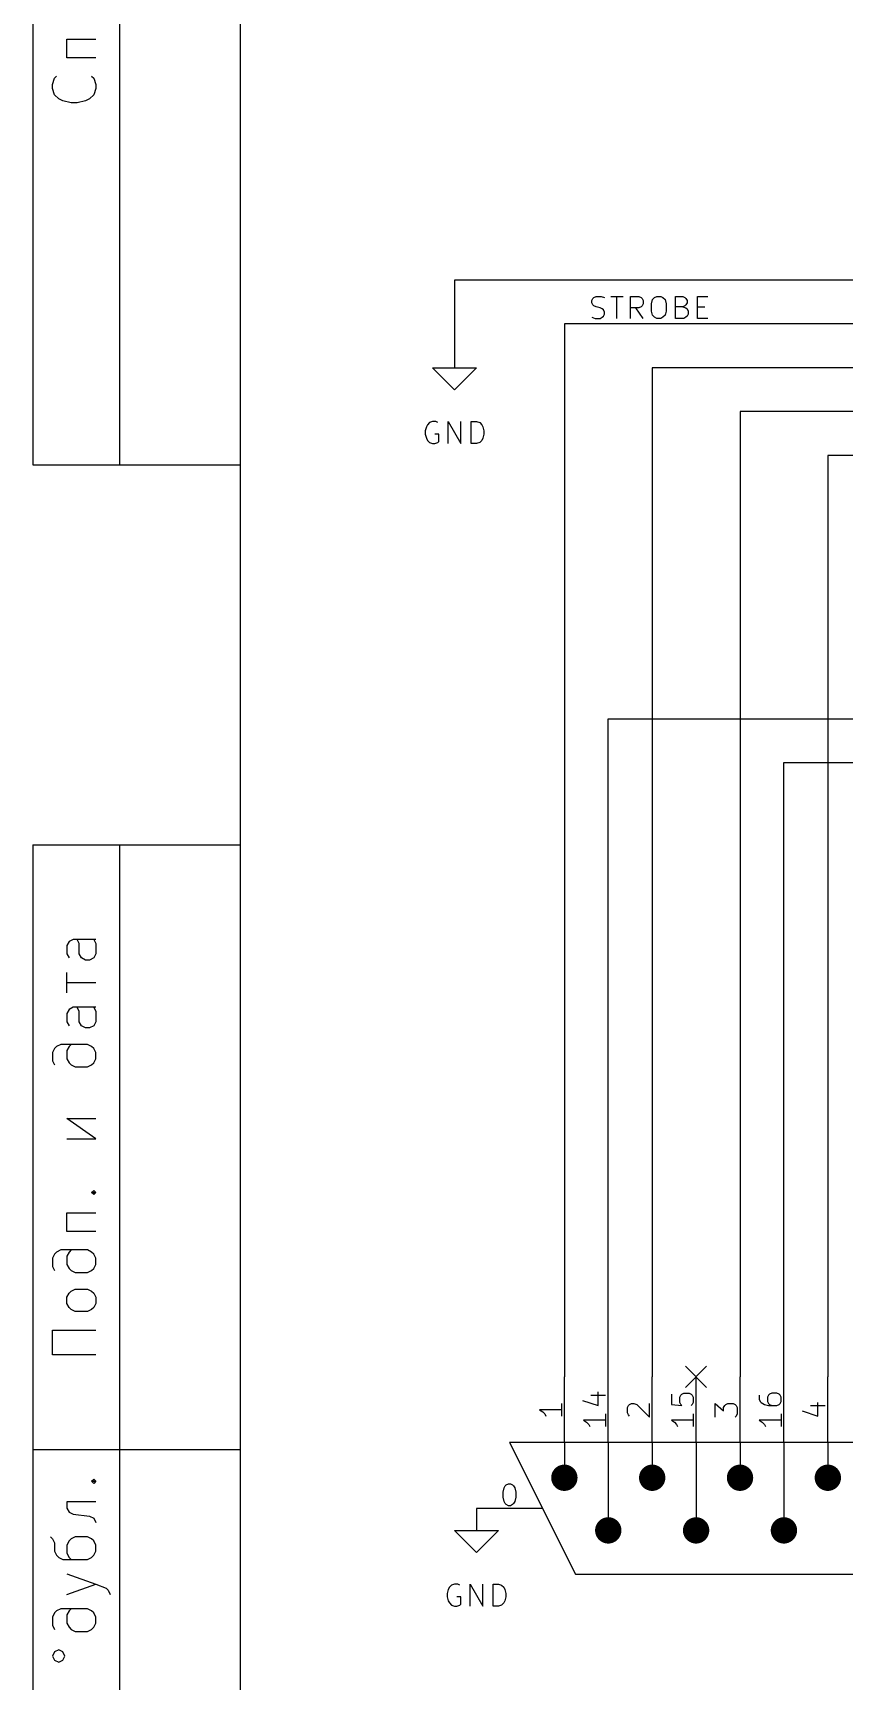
# Model space of a CAD drawing. Extents: x 0.3 to 16.3, y -11.7 to -0.2.
# Drawn here: x 0.315 to 2.162, y -7.693 to -3.937 of the extents above; entities that cross this region are included whole.
import ezdxf

# ---------------------------------------------------------------- set-up
doc = ezdxf.new("R2010")
doc.units = 0
doc.header["$MEASUREMENT"] = 0
doc.layers.add('BLACK', color=7, linetype='CONTINUOUS')

msp = doc.modelspace()

# ---------------------------------------------------------------- linework, layer by layer
at = {"layer": 'BLACK', "linetype": 'CONTINUOUS'}
for p, q in [((0.314961, -0.196937), (0.314961, -4.92135)), ((0.511811, -0.196937), (0.511811, -4.92135)), ((0.787402, -11.4961), (0.787402, -0.19685)), ((0.392291, -3.99333), (0.392291, -3.95115)), ((0.392291, -3.95115), (0.457909, -3.95115)), ((0.457909, -3.99333), (0.392291, -3.99333)), ((0.359484, -4.05426), (0.364173, -4.0402)), ((0.359484, -4.06364), (0.359484, -4.05426)), ((0.364173, -4.0402), (0.368858, -4.03552)), ((0.448535, -4.03552), (0.453224, -4.0402)), ((0.453224, -4.0402), (0.457909, -4.05426)), ((0.457909, -4.05426), (0.457909, -4.06364)), ((0.364173, -4.0777), (0.359484, -4.06364)), ((0.373543, -4.08707), (0.364173, -4.0777)), ((0.382917, -4.09176), (0.373543, -4.08707)), ((0.401665, -4.09645), (0.382917, -4.09176)), ((0.434476, -4.09176), (0.415728, -4.09645)), ((0.44385, -4.08707), (0.434476, -4.09176)), ((0.453224, -4.0777), (0.44385, -4.08707)), ((0.457909, -4.06364), (0.453224, -4.0777)), ((0.415728, -4.09645), (0.401665, -4.09645)), ((4.075, -4.5), (1.275, -4.5)), ((1.275, -4.5), (1.275, -4.65)), ((1.58765, -4.54689), (1.59003, -4.54213)), ((1.59003, -4.54213), (1.59241, -4.53975)), ((1.59241, -4.53975), (1.59717, -4.53737)), ((1.59717, -4.53737), (1.60907, -4.53737)), ((1.60907, -4.53737), (1.61622, -4.53975)), ((1.6305, -4.53737), (1.65907, -4.53737)), ((1.64479, -4.58737), (1.64479, -4.53737)), ((1.67574, -4.58737), (1.67574, -4.53737)), ((1.67574, -4.53737), (1.69479, -4.53737)), ((1.69479, -4.53737), (1.69955, -4.53975)), ((1.69955, -4.53975), (1.70193, -4.54213)), ((1.70193, -4.54213), (1.70431, -4.54689)), ((1.72336, -4.55403), (1.72574, -4.54451)), ((1.72574, -4.54451), (1.7305, -4.53975)), ((1.7305, -4.53975), (1.73527, -4.53737)), ((1.73527, -4.53737), (1.74479, -4.53737)), ((1.74479, -4.53737), (1.74955, -4.53975)), ((1.74955, -4.53975), (1.75431, -4.54451)), ((1.75431, -4.54451), (1.7567, -4.55403)), ((1.77813, -4.58737), (1.77813, -4.53737)), ((1.77813, -4.53737), (1.79479, -4.53737)), ((1.79479, -4.53737), (1.79955, -4.53975)), ((1.79955, -4.53975), (1.80193, -4.54213)), ((1.80193, -4.54213), (1.80431, -4.54689)), ((1.82813, -4.58737), (1.82813, -4.53737)), ((1.82813, -4.53737), (1.85193, -4.53737)), ((1.58765, -4.55165), (1.58765, -4.54689)), ((1.59003, -4.55641), (1.58765, -4.55165)), ((1.59241, -4.5588), (1.59003, -4.55641)), ((1.59717, -4.56117), (1.59241, -4.5588)), ((1.6067, -4.56356), (1.59717, -4.56117)), ((1.61146, -4.56594), (1.6067, -4.56356)), ((1.61384, -4.56832), (1.61146, -4.56594)), ((1.61146, -4.58498), (1.61384, -4.5826)), ((1.61622, -4.57308), (1.61384, -4.56832)), ((1.61384, -4.5826), (1.61622, -4.57784)), ((1.61622, -4.57784), (1.61622, -4.57308)), ((1.69479, -4.56356), (1.67574, -4.56356)), ((1.70431, -4.58737), (1.68765, -4.56356)), ((1.69955, -4.56117), (1.69479, -4.56356)), ((1.70193, -4.5588), (1.69955, -4.56117)), ((1.70431, -4.55403), (1.70193, -4.5588)), ((1.70431, -4.54689), (1.70431, -4.55403)), ((1.72336, -4.5707), (1.72336, -4.55403)), ((1.72574, -4.58022), (1.72336, -4.5707)), ((1.7305, -4.58498), (1.72574, -4.58022)), ((1.75431, -4.58022), (1.74955, -4.58498)), ((1.7567, -4.5707), (1.75431, -4.58022)), ((1.7567, -4.55403), (1.7567, -4.5707)), ((1.79479, -4.56117), (1.77813, -4.56117)), ((1.79955, -4.5588), (1.79479, -4.56117)), ((1.79479, -4.56117), (1.80193, -4.56356)), ((1.80193, -4.55641), (1.79955, -4.5588)), ((1.80431, -4.55165), (1.80193, -4.55641)), ((1.80193, -4.56356), (1.80431, -4.56594)), ((1.80431, -4.5826), (1.80193, -4.58498)), ((1.80431, -4.54689), (1.80431, -4.55165)), ((1.80431, -4.56594), (1.8067, -4.5707)), ((1.8067, -4.57784), (1.80431, -4.5826)), ((1.8067, -4.5707), (1.8067, -4.57784)), ((1.82813, -4.56117), (1.84479, -4.56117)), ((4.075, -4.6), (1.525, -4.6)), ((1.525, -4.6), (1.525, -7)), ((1.58765, -4.58498), (1.59479, -4.58737)), ((1.59479, -4.58737), (1.6067, -4.58737)), ((1.6067, -4.58737), (1.61146, -4.58498)), ((1.73527, -4.58737), (1.7305, -4.58498)), ((1.74479, -4.58737), (1.73527, -4.58737)), ((1.74955, -4.58498), (1.74479, -4.58737)), ((1.79717, -4.58737), (1.77813, -4.58737)), ((1.80193, -4.58498), (1.79717, -4.58737)), ((1.85193, -4.58737), (1.82813, -4.58737)), ((1.275, -4.65), (1.275, -4.7)), ((1.275, -4.75), (1.225, -4.7)), ((1.225, -4.7), (1.275, -4.7)), ((1.275, -4.7), (1.325, -4.7)), ((1.325, -4.7), (1.275, -4.75)), ((4.075, -4.7), (1.725, -4.7)), ((1.725, -4.7), (1.725, -7)), ((4.075, -4.8), (1.925, -4.8)), ((1.925, -4.8), (1.925, -7)), ((1.21071, -4.83452), (1.20833, -4.84404)), ((1.20833, -4.84404), (1.20833, -4.85119)), ((1.21309, -4.82976), (1.21071, -4.83452)), ((1.21785, -4.825), (1.21309, -4.82976)), ((1.225, -4.82261), (1.21785, -4.825)), ((1.23214, -4.82261), (1.225, -4.82261)), ((1.2369, -4.825), (1.23214, -4.82261)), ((1.26071, -4.87261), (1.26071, -4.82261)), ((1.26071, -4.82261), (1.28928, -4.87261)), ((1.28928, -4.87261), (1.28928, -4.82261)), ((1.31309, -4.87261), (1.31309, -4.82261)), ((1.31309, -4.82261), (1.325, -4.82261)), ((1.325, -4.82261), (1.33214, -4.825)), ((1.33214, -4.825), (1.3369, -4.82976)), ((1.3369, -4.82976), (1.33928, -4.83452)), ((1.33928, -4.83452), (1.34167, -4.84404)), ((1.34167, -4.84404), (1.34167, -4.85119)), ((1.20833, -4.85119), (1.21071, -4.86071)), ((1.21071, -4.86071), (1.21309, -4.86547)), ((1.21309, -4.86547), (1.21785, -4.87023)), ((1.21785, -4.87023), (1.225, -4.87261)), ((1.225, -4.87261), (1.22976, -4.87261)), ((1.23928, -4.85119), (1.22976, -4.85119)), ((1.22976, -4.87261), (1.2369, -4.87023)), ((1.2369, -4.87023), (1.23928, -4.86785)), ((1.23928, -4.86785), (1.23928, -4.85119)), ((1.325, -4.87261), (1.31309, -4.87261)), ((1.33214, -4.87023), (1.325, -4.87261)), ((1.3369, -4.86547), (1.33214, -4.87023)), ((1.33928, -4.86071), (1.3369, -4.86547)), ((1.34167, -4.85119), (1.33928, -4.86071)), ((2.125, -4.9), (2.125, -7)), ((4.075, -4.9), (2.125, -4.9)), ((0.314961, -4.92135), (0.787402, -4.92135)), ((1.625, -5.5), (4.075, -5.5)), ((1.625, -7), (1.625, -5.5)), ((2.025, -7), (2.025, -5.6)), ((2.025, -5.6), (4.075, -5.6)), ((0.314961, -5.78749), (0.787402, -5.78749)), ((0.314961, -5.78749), (0.314961, -11.4961)), ((0.511811, -5.78749), (0.511811, -11.4961)), ((0.39698, -6.00777), (0.392291, -6.01715)), ((0.406354, -6.00308), (0.39698, -6.00777)), ((0.457909, -6.00308), (0.406354, -6.00308)), ((0.420413, -6.01246), (0.415728, -6.00308)), ((0.453224, -6.00308), (0.457909, -6.01246)), ((0.392291, -6.01715), (0.392291, -6.03589)), ((0.392291, -6.03589), (0.39698, -6.04527)), ((0.420413, -6.03589), (0.420413, -6.01246)), ((0.425102, -6.04527), (0.420413, -6.03589)), ((0.434476, -6.04995), (0.425102, -6.04527)), ((0.453224, -6.04527), (0.44385, -6.04995)), ((0.457909, -6.03589), (0.453224, -6.04527)), ((0.457909, -6.01246), (0.457909, -6.03589)), ((0.392291, -6.12494), (0.392291, -6.07807)), ((0.44385, -6.04995), (0.434476, -6.04995)), ((0.392291, -6.10151), (0.457909, -6.10151)), ((0.406354, -6.15775), (0.39698, -6.16244)), ((0.457909, -6.15775), (0.406354, -6.15775)), ((0.420413, -6.16713), (0.415728, -6.15775)), ((0.453224, -6.15775), (0.457909, -6.16713)), ((0.39698, -6.16244), (0.392291, -6.17181)), ((0.392291, -6.17181), (0.392291, -6.19056)), ((0.392291, -6.19056), (0.39698, -6.19993)), ((0.420413, -6.19056), (0.420413, -6.16713)), ((0.425102, -6.19993), (0.420413, -6.19056)), ((0.457909, -6.19056), (0.453224, -6.19993)), ((0.457909, -6.16713), (0.457909, -6.19056)), ((0.434476, -6.20462), (0.425102, -6.19993)), ((0.44385, -6.20462), (0.434476, -6.20462)), ((0.453224, -6.19993), (0.44385, -6.20462)), ((0.364173, -6.25149), (0.359484, -6.26087)), ((0.359484, -6.26087), (0.359484, -6.27961)), ((0.368858, -6.2468), (0.364173, -6.25149)), ((0.378232, -6.24212), (0.368858, -6.2468)), ((0.439161, -6.24212), (0.378232, -6.24212)), ((0.39698, -6.2468), (0.392291, -6.25618)), ((0.392291, -6.25618), (0.392291, -6.27493)), ((0.401665, -6.24212), (0.39698, -6.2468)), ((0.448535, -6.2468), (0.439161, -6.24212)), ((0.453224, -6.25149), (0.448535, -6.2468)), ((0.457909, -6.26087), (0.453224, -6.25149)), ((0.457909, -6.27493), (0.457909, -6.26087)), ((0.359484, -6.27961), (0.364173, -6.28898)), ((0.392291, -6.27493), (0.39698, -6.2843)), ((0.39698, -6.2843), (0.401665, -6.28898)), ((0.401665, -6.28898), (0.411039, -6.29367)), ((0.411039, -6.29367), (0.439161, -6.29367)), ((0.439161, -6.29367), (0.448535, -6.28898)), ((0.448535, -6.28898), (0.453224, -6.2843)), ((0.453224, -6.2843), (0.457909, -6.27493)), ((0.457909, -6.45772), (0.392291, -6.41085)), ((0.392291, -6.41085), (0.457909, -6.41085)), ((0.392291, -6.45772), (0.457909, -6.45772)), ((0.448535, -6.57957), (0.453224, -6.57489)), ((0.453224, -6.58426), (0.448535, -6.57957)), ((0.448535, -6.57957), (0.457909, -6.57957)), ((0.453224, -6.57489), (0.457909, -6.57957)), ((0.457909, -6.57957), (0.453224, -6.58426)), ((0.392291, -6.66863), (0.392291, -6.62644)), ((0.392291, -6.62644), (0.457909, -6.62644)), ((0.457909, -6.66863), (0.392291, -6.66863)), ((0.364173, -6.72018), (0.359484, -6.72956)), ((0.368858, -6.7155), (0.364173, -6.72018)), ((0.378232, -6.71081), (0.368858, -6.7155)), ((0.439161, -6.71081), (0.378232, -6.71081)), ((0.39698, -6.7155), (0.392291, -6.72487)), ((0.401665, -6.71081), (0.39698, -6.7155)), ((0.448535, -6.7155), (0.439161, -6.71081)), ((0.453224, -6.72018), (0.448535, -6.7155)), ((0.457909, -6.72956), (0.453224, -6.72018)), ((0.359484, -6.72956), (0.359484, -6.7483)), ((0.359484, -6.7483), (0.364173, -6.75768)), ((0.392291, -6.72487), (0.392291, -6.74362)), ((0.392291, -6.74362), (0.39698, -6.75299)), ((0.39698, -6.75299), (0.401665, -6.75768)), ((0.401665, -6.75768), (0.411039, -6.76237)), ((0.439161, -6.76237), (0.448535, -6.75768)), ((0.448535, -6.75768), (0.453224, -6.75299)), ((0.453224, -6.75299), (0.457909, -6.74362)), ((0.457909, -6.74362), (0.457909, -6.72956)), ((0.411039, -6.76237), (0.439161, -6.76237)), ((0.392291, -6.81861), (0.39698, -6.80923)), ((0.392291, -6.83267), (0.392291, -6.81861)), ((0.39698, -6.84204), (0.392291, -6.83267)), ((0.39698, -6.80923), (0.401665, -6.80455)), ((0.401665, -6.80455), (0.411039, -6.79986)), ((0.411039, -6.79986), (0.439161, -6.79986)), ((0.439161, -6.79986), (0.448535, -6.80455)), ((0.448535, -6.80455), (0.453224, -6.80923)), ((0.453224, -6.80923), (0.457909, -6.81861)), ((0.457909, -6.83267), (0.453224, -6.84204)), ((0.457909, -6.81861), (0.457909, -6.83267)), ((0.401665, -6.84673), (0.39698, -6.84204)), ((0.411039, -6.85142), (0.401665, -6.84673)), ((0.439161, -6.85142), (0.411039, -6.85142)), ((0.448535, -6.84673), (0.439161, -6.85142)), ((0.453224, -6.84204), (0.448535, -6.84673)), ((0.359484, -6.94984), (0.359484, -6.8936)), ((0.359484, -6.8936), (0.457909, -6.8936)), ((0.457909, -6.94984), (0.359484, -6.94984)), ((1.801, -6.976), (1.849, -7.024)), ((1.849, -6.976), (1.801, -7.024)), ((1.525, -7.15), (1.525, -7)), ((1.525, -7.15), (1.525, -7)), ((1.625, -7.15), (1.625, -7)), ((1.625, -7.15), (1.625, -7)), ((1.725, -7.15), (1.725, -7)), ((1.725, -7.15), (1.725, -7)), ((1.825, -7.15), (1.825, -7)), ((1.825, -7.15), (1.825, -7)), ((1.925, -7.15), (1.925, -7)), ((1.925, -7.15), (1.925, -7)), ((2.025, -7.15), (2.025, -7)), ((2.025, -7.15), (2.025, -7)), ((2.125, -7.15), (2.125, -7)), ((2.125, -7.15), (2.125, -7)), ((1.51862, -7.06071), (1.51862, -7.08928)), ((1.51862, -7.06071), (1.51862, -7.08928)), ((1.56624, -7.05357), (1.60195, -7.06547)), ((1.56624, -7.05357), (1.60195, -7.06547)), ((1.58528, -7.04167), (1.61862, -7.04167)), ((1.58528, -7.04167), (1.61862, -7.04167)), ((1.60195, -7.06547), (1.60195, -7.03452)), ((1.60195, -7.06547), (1.60195, -7.03452)), ((1.67338, -7.06309), (1.67814, -7.06071)), ((1.67338, -7.06309), (1.67814, -7.06071)), ((1.67814, -7.06071), (1.6829, -7.06071)), ((1.67814, -7.06071), (1.6829, -7.06071)), ((1.6829, -7.06071), (1.69005, -7.06309)), ((1.6829, -7.06071), (1.69005, -7.06309)), ((1.71862, -7.09167), (1.71862, -7.06071)), ((1.71862, -7.09167), (1.71862, -7.06071)), ((1.76862, -7.03928), (1.76862, -7.06309)), ((1.76862, -7.03928), (1.76862, -7.06309)), ((1.78767, -7.04643), (1.79005, -7.04167)), ((1.78767, -7.04643), (1.79005, -7.04167)), ((1.78767, -7.05833), (1.78767, -7.04643)), ((1.78767, -7.05833), (1.78767, -7.04643)), ((1.79005, -7.06309), (1.78767, -7.05833)), ((1.79005, -7.06309), (1.78767, -7.05833)), ((1.79005, -7.04167), (1.79243, -7.03928)), ((1.79005, -7.04167), (1.79243, -7.03928)), ((1.79243, -7.03928), (1.79719, -7.0369)), ((1.79243, -7.03928), (1.79719, -7.0369)), ((1.79719, -7.0369), (1.80909, -7.0369)), ((1.79719, -7.0369), (1.80909, -7.0369)), ((1.80909, -7.0369), (1.81385, -7.03928)), ((1.80909, -7.0369), (1.81385, -7.03928)), ((1.81385, -7.03928), (1.81624, -7.04167)), ((1.81385, -7.03928), (1.81624, -7.04167)), ((1.81624, -7.04167), (1.81862, -7.04643)), ((1.81624, -7.04167), (1.81862, -7.04643)), ((1.81862, -7.05833), (1.81624, -7.06309)), ((1.81862, -7.05833), (1.81624, -7.06309)), ((1.81862, -7.04643), (1.81862, -7.05833)), ((1.81862, -7.04643), (1.81862, -7.05833)), ((1.86862, -7.09167), (1.86862, -7.06071)), ((1.86862, -7.06071), (1.88767, -7.07738)), ((1.86862, -7.09167), (1.86862, -7.06071)), ((1.86862, -7.06071), (1.88767, -7.07738)), ((1.89243, -7.06309), (1.89719, -7.06071)), ((1.89243, -7.06309), (1.89719, -7.06071)), ((1.89719, -7.06071), (1.90909, -7.06071)), ((1.89719, -7.06071), (1.90909, -7.06071)), ((1.90909, -7.06071), (1.91385, -7.06309)), ((1.90909, -7.06071), (1.91385, -7.06309)), ((1.96862, -7.04167), (1.96862, -7.05119)), ((1.96862, -7.04167), (1.96862, -7.05119)), ((1.96862, -7.05119), (1.971, -7.05595)), ((1.96862, -7.05119), (1.971, -7.05595)), ((1.971, -7.05595), (1.97338, -7.05833)), ((1.971, -7.05595), (1.97338, -7.05833)), ((1.97338, -7.05833), (1.98052, -7.06309)), ((1.97338, -7.05833), (1.98052, -7.06309)), ((1.99005, -7.04167), (1.98767, -7.04643)), ((1.99005, -7.04167), (1.98767, -7.04643)), ((1.98767, -7.04643), (1.98767, -7.05595)), ((1.98767, -7.04643), (1.98767, -7.05595)), ((1.98767, -7.05595), (1.99005, -7.06071)), ((1.98767, -7.05595), (1.99005, -7.06071)), ((1.99243, -7.03928), (1.99005, -7.04167)), ((1.99243, -7.03928), (1.99005, -7.04167)), ((1.99005, -7.06071), (1.99243, -7.06309)), ((1.99005, -7.06071), (1.99243, -7.06309)), ((1.99719, -7.0369), (1.99243, -7.03928)), ((1.99719, -7.0369), (1.99243, -7.03928)), ((2.00909, -7.0369), (1.99719, -7.0369)), ((2.00909, -7.0369), (1.99719, -7.0369)), ((2.01385, -7.03928), (2.00909, -7.0369)), ((2.01385, -7.03928), (2.00909, -7.0369)), ((2.01624, -7.04167), (2.01385, -7.03928)), ((2.01624, -7.04167), (2.01385, -7.03928)), ((2.01385, -7.06309), (2.01624, -7.06071)), ((2.01385, -7.06309), (2.01624, -7.06071)), ((2.01862, -7.04643), (2.01624, -7.04167)), ((2.01862, -7.04643), (2.01624, -7.04167)), ((2.01624, -7.06071), (2.01862, -7.05595)), ((2.01624, -7.06071), (2.01862, -7.05595)), ((2.01862, -7.05595), (2.01862, -7.04643)), ((2.01862, -7.05595), (2.01862, -7.04643)), ((2.10195, -7.08928), (2.10195, -7.05833)), ((2.10195, -7.08928), (2.10195, -7.05833)), ((1.51862, -7.075), (1.46862, -7.075)), ((1.46862, -7.075), (1.47576, -7.07976)), ((1.51862, -7.075), (1.46862, -7.075)), ((1.46862, -7.075), (1.47576, -7.07976)), ((1.47576, -7.07976), (1.48052, -7.08452)), ((1.47576, -7.07976), (1.48052, -7.08452)), ((1.48052, -7.08452), (1.4829, -7.08928)), ((1.48052, -7.08452), (1.4829, -7.08928)), ((1.61862, -7.09881), (1.56862, -7.09881)), ((1.56862, -7.09881), (1.57576, -7.10357)), ((1.61862, -7.09881), (1.56862, -7.09881)), ((1.56862, -7.09881), (1.57576, -7.10357)), ((1.61862, -7.08452), (1.61862, -7.11309)), ((1.61862, -7.08452), (1.61862, -7.11309)), ((1.66862, -7.07024), (1.671, -7.06547)), ((1.66862, -7.07024), (1.671, -7.06547)), ((1.66862, -7.08214), (1.66862, -7.07024)), ((1.66862, -7.08214), (1.66862, -7.07024)), ((1.671, -7.0869), (1.66862, -7.08214)), ((1.671, -7.0869), (1.66862, -7.08214)), ((1.671, -7.06547), (1.67338, -7.06309)), ((1.671, -7.06547), (1.67338, -7.06309)), ((1.67338, -7.08928), (1.671, -7.0869)), ((1.67338, -7.08928), (1.671, -7.0869)), ((1.69005, -7.06309), (1.71862, -7.09167)), ((1.69005, -7.06309), (1.71862, -7.09167)), ((1.76862, -7.06309), (1.79243, -7.06547)), ((1.76862, -7.06309), (1.79243, -7.06547)), ((1.81862, -7.09881), (1.76862, -7.09881)), ((1.76862, -7.09881), (1.77576, -7.10357)), ((1.81862, -7.09881), (1.76862, -7.09881)), ((1.76862, -7.09881), (1.77576, -7.10357)), ((1.79243, -7.06547), (1.79005, -7.06309)), ((1.79243, -7.06547), (1.79005, -7.06309)), ((1.81624, -7.06309), (1.81385, -7.06547)), ((1.81624, -7.06309), (1.81385, -7.06547)), ((1.81862, -7.08452), (1.81862, -7.11309)), ((1.81862, -7.08452), (1.81862, -7.11309)), ((1.88767, -7.07024), (1.89005, -7.06547)), ((1.88767, -7.07024), (1.89005, -7.06547)), ((1.88767, -7.07738), (1.88767, -7.07024)), ((1.88767, -7.07738), (1.88767, -7.07024)), ((1.89005, -7.06547), (1.89243, -7.06309)), ((1.89005, -7.06547), (1.89243, -7.06309)), ((1.91385, -7.06309), (1.91624, -7.06547)), ((1.91385, -7.06309), (1.91624, -7.06547)), ((1.91624, -7.08928), (1.91385, -7.09167)), ((1.91624, -7.08928), (1.91385, -7.09167)), ((1.91624, -7.06547), (1.91862, -7.07024)), ((1.91624, -7.06547), (1.91862, -7.07024)), ((1.91862, -7.08452), (1.91624, -7.08928)), ((1.91862, -7.08452), (1.91624, -7.08928)), ((1.91862, -7.07024), (1.91862, -7.08452)), ((1.91862, -7.07024), (1.91862, -7.08452)), ((2.01862, -7.09881), (1.96862, -7.09881)), ((1.96862, -7.09881), (1.97576, -7.10357)), ((2.01862, -7.09881), (1.96862, -7.09881)), ((1.96862, -7.09881), (1.97576, -7.10357)), ((1.98052, -7.06309), (1.99005, -7.06547)), ((1.98052, -7.06309), (1.99005, -7.06547)), ((1.99005, -7.06547), (2.00909, -7.06547)), ((1.99005, -7.06547), (2.00909, -7.06547)), ((1.99243, -7.06309), (1.99719, -7.06547)), ((1.99243, -7.06309), (1.99719, -7.06547)), ((2.00909, -7.06547), (2.01385, -7.06309)), ((2.00909, -7.06547), (2.01385, -7.06309)), ((2.01862, -7.08452), (2.01862, -7.11309)), ((2.01862, -7.08452), (2.01862, -7.11309)), ((2.06624, -7.07738), (2.10195, -7.08928)), ((2.06624, -7.07738), (2.10195, -7.08928)), ((2.08528, -7.06547), (2.11862, -7.06547)), ((2.08528, -7.06547), (2.11862, -7.06547)), ((1.57576, -7.10357), (1.58052, -7.10833)), ((1.57576, -7.10357), (1.58052, -7.10833)), ((1.58052, -7.10833), (1.5829, -7.11309)), ((1.58052, -7.10833), (1.5829, -7.11309)), ((1.77576, -7.10357), (1.78052, -7.10833)), ((1.77576, -7.10357), (1.78052, -7.10833)), ((1.78052, -7.10833), (1.7829, -7.11309)), ((1.78052, -7.10833), (1.7829, -7.11309)), ((1.97576, -7.10357), (1.98052, -7.10833)), ((1.97576, -7.10357), (1.98052, -7.10833)), ((1.98052, -7.10833), (1.9829, -7.11309)), ((1.98052, -7.10833), (1.9829, -7.11309)), ((0.314961, -7.16544), (0.787402, -7.16544)), ((1.4, -7.15), (1.55, -7.45)), ((4.05, -7.15), (1.4, -7.15)), ((1.525, -7.15), (1.525, -7.2)), ((1.625, -7.15), (1.625, -7.32)), ((1.725, -7.15), (1.725, -7.2)), ((1.825, -7.15), (1.825, -7.32)), ((1.925, -7.15), (1.925, -7.2)), ((2.025, -7.15), (2.025, -7.32)), ((2.125, -7.15), (2.125, -7.2)), ((0.448535, -7.23809), (0.453224, -7.2334)), ((0.453224, -7.24277), (0.448535, -7.23809)), ((0.448535, -7.23809), (0.457909, -7.23809)), ((0.453224, -7.2334), (0.457909, -7.23809)), ((0.457909, -7.23809), (0.453224, -7.24277)), ((1.38809, -7.25314), (1.39047, -7.24838)), ((1.38809, -7.25314), (1.39047, -7.24838)), ((1.39047, -7.24838), (1.39285, -7.246)), ((1.39047, -7.24838), (1.39285, -7.246)), ((1.39285, -7.246), (1.39762, -7.24362)), ((1.39285, -7.246), (1.39762, -7.24362)), ((1.39762, -7.24362), (1.40238, -7.24362)), ((1.39762, -7.24362), (1.40238, -7.24362)), ((1.40238, -7.24362), (1.40714, -7.246)), ((1.40238, -7.24362), (1.40714, -7.246)), ((1.40714, -7.246), (1.40952, -7.24838)), ((1.40714, -7.246), (1.40952, -7.24838)), ((1.40952, -7.24838), (1.4119, -7.25314)), ((1.40952, -7.24838), (1.4119, -7.25314)), ((0.457909, -7.28496), (0.392291, -7.28496)), ((0.392291, -7.28496), (0.392291, -7.29902)), ((1.38571, -7.26267), (1.38809, -7.25314)), ((1.38571, -7.26267), (1.38809, -7.25314)), ((1.38571, -7.27457), (1.38571, -7.26267)), ((1.38571, -7.27457), (1.38571, -7.26267)), ((1.38809, -7.28409), (1.38571, -7.27457)), ((1.38809, -7.28409), (1.38571, -7.27457)), ((1.39047, -7.28885), (1.38809, -7.28409)), ((1.39047, -7.28885), (1.38809, -7.28409)), ((1.4119, -7.28409), (1.40952, -7.28885)), ((1.4119, -7.28409), (1.40952, -7.28885)), ((1.4119, -7.25314), (1.41428, -7.26267)), ((1.4119, -7.25314), (1.41428, -7.26267)), ((1.41428, -7.27457), (1.4119, -7.28409)), ((1.41428, -7.27457), (1.4119, -7.28409)), ((1.41428, -7.26267), (1.41428, -7.27457)), ((1.41428, -7.26267), (1.41428, -7.27457)), ((0.392291, -7.29902), (0.39698, -7.30839)), ((0.39698, -7.30839), (0.406354, -7.31308)), ((0.406354, -7.31308), (0.44385, -7.31776)), ((0.44385, -7.31776), (0.453224, -7.32245)), ((0.453224, -7.32245), (0.457909, -7.33182)), ((1.325, -7.3), (1.325, -7.35)), ((1.475, -7.3), (1.325, -7.3)), ((1.475, -7.3), (1.325, -7.3)), ((1.39285, -7.29124), (1.39047, -7.28885)), ((1.39285, -7.29124), (1.39047, -7.28885)), ((1.39762, -7.29362), (1.39285, -7.29124)), ((1.39762, -7.29362), (1.39285, -7.29124)), ((1.40238, -7.29362), (1.39762, -7.29362)), ((1.40238, -7.29362), (1.39762, -7.29362)), ((1.40714, -7.29124), (1.40238, -7.29362)), ((1.40714, -7.29124), (1.40238, -7.29362)), ((1.40952, -7.28885), (1.40714, -7.29124)), ((1.40952, -7.28885), (1.40714, -7.29124)), ((1.325, -7.4), (1.275, -7.35)), ((1.275, -7.35), (1.325, -7.35)), ((1.325, -7.35), (1.375, -7.35)), ((1.375, -7.35), (1.325, -7.4)), ((0.354799, -7.36463), (0.359484, -7.36932)), ((0.359484, -7.36932), (0.364173, -7.37869)), ((0.364173, -7.37869), (0.364173, -7.39744)), ((0.364173, -7.39744), (0.368858, -7.40681)), ((0.39698, -7.37401), (0.392291, -7.38338)), ((0.392291, -7.38338), (0.392291, -7.40213)), ((0.401665, -7.36932), (0.39698, -7.37401)), ((0.411039, -7.36463), (0.401665, -7.36932)), ((0.439161, -7.36463), (0.411039, -7.36463)), ((0.448535, -7.36932), (0.439161, -7.36463)), ((0.453224, -7.37401), (0.448535, -7.36932)), ((0.457909, -7.38338), (0.453224, -7.37401)), ((0.453224, -7.40681), (0.457909, -7.39744)), ((0.457909, -7.39744), (0.457909, -7.38338)), ((0.368858, -7.40681), (0.373543, -7.4115)), ((0.373543, -7.4115), (0.382917, -7.41619)), ((0.382917, -7.41619), (0.439161, -7.41619)), ((0.392291, -7.40213), (0.39698, -7.4115)), ((0.39698, -7.4115), (0.401665, -7.41619)), ((0.439161, -7.41619), (0.448535, -7.4115)), ((0.448535, -7.4115), (0.453224, -7.40681)), ((0.392291, -7.449), (0.457909, -7.47243)), ((0.392291, -7.49587), (0.457909, -7.47243)), ((0.457909, -7.47243), (0.481343, -7.48181)), ((1.26785, -7.475), (1.26309, -7.47976)), ((1.26785, -7.475), (1.26309, -7.47976)), ((1.275, -7.47261), (1.26785, -7.475)), ((1.275, -7.47261), (1.26785, -7.475)), ((1.28214, -7.47261), (1.275, -7.47261)), ((1.28214, -7.47261), (1.275, -7.47261)), ((1.2869, -7.475), (1.28214, -7.47261)), ((1.2869, -7.475), (1.28214, -7.47261)), ((1.31071, -7.52261), (1.31071, -7.47261)), ((1.31071, -7.47261), (1.33928, -7.52261)), ((1.31071, -7.52261), (1.31071, -7.47261)), ((1.31071, -7.47261), (1.33928, -7.52261)), ((1.33928, -7.52261), (1.33928, -7.47261)), ((1.33928, -7.52261), (1.33928, -7.47261)), ((1.36309, -7.52261), (1.36309, -7.47261)), ((1.36309, -7.47261), (1.375, -7.47261)), ((1.36309, -7.52261), (1.36309, -7.47261)), ((1.36309, -7.47261), (1.375, -7.47261)), ((1.375, -7.47261), (1.38214, -7.475)), ((1.375, -7.47261), (1.38214, -7.475)), ((1.38214, -7.475), (1.3869, -7.47976)), ((1.38214, -7.475), (1.3869, -7.47976)), ((1.55, -7.45), (3.9, -7.45)), ((0.481343, -7.48181), (0.486031, -7.48649)), ((0.486031, -7.48649), (0.490717, -7.49587)), ((1.26071, -7.48452), (1.25833, -7.49404)), ((1.26071, -7.48452), (1.25833, -7.49404)), ((1.25833, -7.49404), (1.25833, -7.50119)), ((1.25833, -7.49404), (1.25833, -7.50119)), ((1.25833, -7.50119), (1.26071, -7.51071)), ((1.25833, -7.50119), (1.26071, -7.51071)), ((1.26309, -7.47976), (1.26071, -7.48452)), ((1.26309, -7.47976), (1.26071, -7.48452)), ((1.26071, -7.51071), (1.26309, -7.51547)), ((1.26071, -7.51071), (1.26309, -7.51547)), ((1.28928, -7.50119), (1.27976, -7.50119)), ((1.28928, -7.50119), (1.27976, -7.50119)), ((1.28928, -7.51785), (1.28928, -7.50119)), ((1.28928, -7.51785), (1.28928, -7.50119)), ((1.3869, -7.47976), (1.38928, -7.48452)), ((1.3869, -7.47976), (1.38928, -7.48452)), ((1.38928, -7.51071), (1.3869, -7.51547)), ((1.38928, -7.51071), (1.3869, -7.51547)), ((1.38928, -7.48452), (1.39167, -7.49404)), ((1.38928, -7.48452), (1.39167, -7.49404)), ((1.39167, -7.50119), (1.38928, -7.51071)), ((1.39167, -7.50119), (1.38928, -7.51071)), ((1.39167, -7.49404), (1.39167, -7.50119)), ((1.39167, -7.49404), (1.39167, -7.50119)), ((0.364173, -7.53805), (0.359484, -7.54742)), ((0.359484, -7.54742), (0.359484, -7.56617)), ((0.368858, -7.53336), (0.364173, -7.53805)), ((0.378232, -7.52867), (0.368858, -7.53336)), ((0.439161, -7.52867), (0.378232, -7.52867)), ((0.39698, -7.53336), (0.392291, -7.54274)), ((0.392291, -7.54274), (0.392291, -7.56148)), ((0.401665, -7.52867), (0.39698, -7.53336)), ((0.448535, -7.53336), (0.439161, -7.52867)), ((0.453224, -7.53805), (0.448535, -7.53336)), ((0.457909, -7.54742), (0.453224, -7.53805)), ((0.457909, -7.56148), (0.457909, -7.54742)), ((1.26309, -7.51547), (1.26785, -7.52023)), ((1.26309, -7.51547), (1.26785, -7.52023)), ((1.26785, -7.52023), (1.275, -7.52261)), ((1.26785, -7.52023), (1.275, -7.52261)), ((1.275, -7.52261), (1.27976, -7.52261)), ((1.275, -7.52261), (1.27976, -7.52261)), ((1.27976, -7.52261), (1.2869, -7.52023)), ((1.27976, -7.52261), (1.2869, -7.52023)), ((1.2869, -7.52023), (1.28928, -7.51785)), ((1.2869, -7.52023), (1.28928, -7.51785)), ((1.375, -7.52261), (1.36309, -7.52261)), ((1.375, -7.52261), (1.36309, -7.52261)), ((1.38214, -7.52023), (1.375, -7.52261)), ((1.38214, -7.52023), (1.375, -7.52261)), ((1.3869, -7.51547), (1.38214, -7.52023)), ((1.3869, -7.51547), (1.38214, -7.52023)), ((0.359484, -7.56617), (0.364173, -7.57554)), ((0.392291, -7.56148), (0.39698, -7.57086)), ((0.39698, -7.57086), (0.401665, -7.57554)), ((0.401665, -7.57554), (0.411039, -7.58023)), ((0.411039, -7.58023), (0.439161, -7.58023)), ((0.439161, -7.58023), (0.448535, -7.57554)), ((0.448535, -7.57554), (0.453224, -7.57086)), ((0.453224, -7.57086), (0.457909, -7.56148)), ((0.373543, -7.62241), (0.364173, -7.6271)), ((0.382917, -7.6271), (0.373543, -7.62241)), ((0.364173, -7.6271), (0.359484, -7.63647)), ((0.359484, -7.63647), (0.364173, -7.64585)), ((0.364173, -7.64585), (0.373543, -7.65054)), ((0.373543, -7.65054), (0.382917, -7.64585)), ((0.387606, -7.63647), (0.382917, -7.6271)), ((0.382917, -7.64585), (0.387606, -7.63647))]:
    msp.add_line(p, q, dxfattribs=at)
at = {"layer": 'BLACK', "const_width": 0.03}
for points in [[(1.51, -7.23, 1), (1.54, -7.23, 1)], [(1.71, -7.23, 1), (1.74, -7.23, 1)], [(1.91, -7.23, 1), (1.94, -7.23, 1)], [(2.11, -7.23, 1), (2.14, -7.23, 1)], [(1.61, -7.35, 1), (1.64, -7.35, 1)], [(1.81, -7.35, 1), (1.84, -7.35, 1)], [(2.01, -7.35, 1), (2.04, -7.35, 1)]]:
    msp.add_lwpolyline(points, format="xyb", close=True, dxfattribs=at)

doc.saveas('drawing.dxf')
